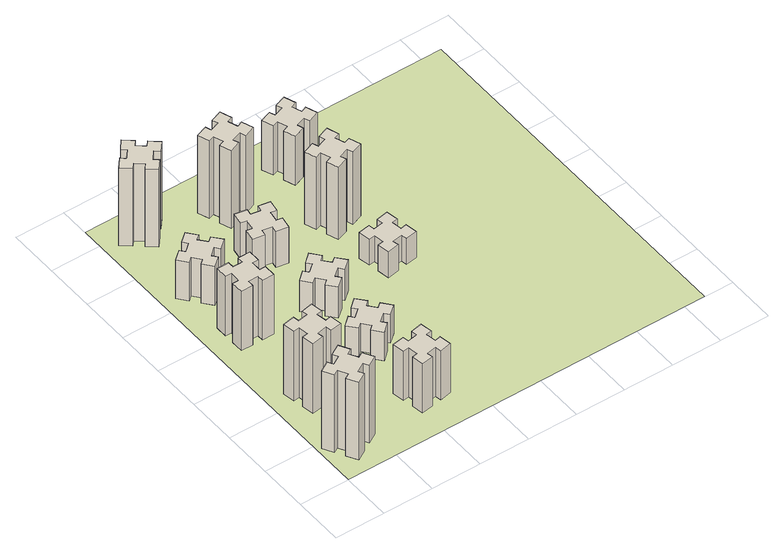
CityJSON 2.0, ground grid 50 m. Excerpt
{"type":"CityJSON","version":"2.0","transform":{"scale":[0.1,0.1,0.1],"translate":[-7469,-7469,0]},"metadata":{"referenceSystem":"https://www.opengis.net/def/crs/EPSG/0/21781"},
"CityObjects":{
"building1":{"type":"Building","attributes":{"class":"1000","function":"1000","usage":"1000","yearOfConstruction":2016,"roofType":"1000","measuredHeight":90,"storeysAboveGround":30,"storeysBelowGround":0},"geometry":[{"type":"Solid","lod":"1","boundaries":[[[[0,1,2,3,4,5,6,7,8,9,10,11,12,13,14,15,16,17,18,19]],[[17,16,20,21]],[[16,15,22,20]],[[15,14,23,22]],[[14,13,24,23]],[[13,12,25,24]],[[12,11,26,25]],[[11,10,27,26]],[[10,9,28,27]],[[9,8,29,28]],[[8,7,30,29]],[[7,6,31,30]],[[6,5,32,31]],[[5,4,33,32]],[[4,3,34,33]],[[3,2,35,34]],[[2,1,36,35]],[[1,0,37,36]],[[0,19,38,37]],[[19,18,39,38]],[[18,17,21,39]],[[24,25,26,27,28,29,30,31,32,33,34,35,36,37,38,39,21,20,22,23]]]]}]},
"building2":{"type":"Building","attributes":{"class":"1000","function":"1000","usage":"1000","yearOfConstruction":2016,"roofType":"1000","measuredHeight":81,"storeysAboveGround":30,"storeysBelowGround":0},"geometry":[{"type":"Solid","lod":"1","boundaries":[[[[40,41,42,43,44,45,46,47,48,49,50,51,52,53,54,55,56,57,58,59]],[[57,56,60,61]],[[56,55,62,60]],[[55,54,63,62]],[[54,53,64,63]],[[53,52,65,64]],[[52,51,66,65]],[[51,50,67,66]],[[50,49,68,67]],[[49,48,69,68]],[[48,47,70,69]],[[47,46,71,70]],[[46,45,72,71]],[[45,44,73,72]],[[44,43,74,73]],[[43,42,75,74]],[[42,41,76,75]],[[41,40,77,76]],[[40,59,78,77]],[[59,58,79,78]],[[58,57,61,79]],[[64,65,66,67,68,69,70,71,72,73,74,75,76,77,78,79,61,60,62,63]]]]}]},
"building3":{"type":"Building","attributes":{"class":"1000","function":"1000","usage":"1000","yearOfConstruction":2016,"roofType":"1000","measuredHeight":69,"storeysAboveGround":30,"storeysBelowGround":0},"geometry":[{"type":"Solid","lod":"1","boundaries":[[[[80,81,82,83,84,85,86,87,88,89,90,91,92,93,94,95,96,97,98,99]],[[97,96,100,101]],[[96,95,102,100]],[[95,94,103,102]],[[94,93,104,103]],[[93,92,105,104]],[[92,91,106,105]],[[91,90,107,106]],[[90,89,108,107]],[[89,88,109,108]],[[88,87,110,109]],[[87,86,111,110]],[[86,85,112,111]],[[85,84,113,112]],[[84,83,114,113]],[[83,82,115,114]],[[82,81,116,115]],[[81,80,117,116]],[[80,99,118,117]],[[99,98,119,118]],[[98,97,101,119]],[[104,105,106,107,108,109,110,111,112,113,114,115,116,117,118,119,101,100,102,103]]]]}]},
"building4":{"type":"Building","attributes":{"class":"1000","function":"1000","usage":"1000","yearOfConstruction":2016,"roofType":"1000","measuredHeight":45,"storeysAboveGround":30,"storeysBelowGround":0},"geometry":[{"type":"Solid","lod":"1","boundaries":[[[[120,121,122,123,124,125,126,127,128,129,130,131,132,133,134,135,136,137,138,139]],[[137,136,140,141]],[[136,135,142,140]],[[135,134,143,142]],[[134,133,144,143]],[[133,132,145,144]],[[132,131,146,145]],[[131,130,147,146]],[[130,129,148,147]],[[129,128,149,148]],[[128,127,150,149]],[[127,126,151,150]],[[126,125,152,151]],[[125,124,153,152]],[[124,123,154,153]],[[123,122,155,154]],[[122,121,156,155]],[[121,120,157,156]],[[120,139,158,157]],[[139,138,159,158]],[[138,137,141,159]],[[144,145,146,147,148,149,150,151,152,153,154,155,156,157,158,159,141,140,142,143]]]]}]},
"building5":{"type":"Building","attributes":{"class":"1000","function":"1000","usage":"1000","yearOfConstruction":2016,"roofType":"1000","measuredHeight":57,"storeysAboveGround":30,"storeysBelowGround":0},"geometry":[{"type":"Solid","lod":"1","boundaries":[[[[160,161,162,163,164,165,166,167,168,169,170,171,172,173,174,175,176,177,178,179]],[[177,176,180,181]],[[176,175,182,180]],[[175,174,183,182]],[[174,173,184,183]],[[173,172,185,184]],[[172,171,186,185]],[[171,170,187,186]],[[170,169,188,187]],[[169,168,189,188]],[[168,167,190,189]],[[167,166,191,190]],[[166,165,192,191]],[[165,164,193,192]],[[164,163,194,193]],[[163,162,195,194]],[[162,161,196,195]],[[161,160,197,196]],[[160,179,198,197]],[[179,178,199,198]],[[178,177,181,199]],[[184,185,186,187,188,189,190,191,192,193,194,195,196,197,198,199,181,180,182,183]]]]}]},
"building6":{"type":"Building","attributes":{"class":"1000","function":"1000","usage":"1000","yearOfConstruction":2016,"roofType":"1000","measuredHeight":90,"storeysAboveGround":30,"storeysBelowGround":0},"geometry":[{"type":"Solid","lod":"1","boundaries":[[[[200,201,202,203,204,205,206,207,208,209,210,211,212,213,214,215,216,217,218,219]],[[217,216,220,221]],[[216,215,222,220]],[[215,214,223,222]],[[214,213,224,223]],[[213,212,225,224]],[[212,211,226,225]],[[211,210,227,226]],[[210,209,228,227]],[[209,208,229,228]],[[208,207,230,229]],[[207,206,231,230]],[[206,205,232,231]],[[205,204,233,232]],[[204,203,234,233]],[[203,202,235,234]],[[202,201,236,235]],[[201,200,237,236]],[[200,219,238,237]],[[219,218,239,238]],[[218,217,221,239]],[[224,225,226,227,228,229,230,231,232,233,234,235,236,237,238,239,221,220,222,223]]]]}]},
"building7":{"type":"Building","attributes":{"class":"1000","function":"1000","usage":"1000","yearOfConstruction":2016,"roofType":"1000","measuredHeight":33,"storeysAboveGround":30,"storeysBelowGround":0},"geometry":[{"type":"Solid","lod":"1","boundaries":[[[[240,241,242,243,244,245,246,247,248,249,250,251,252,253,254,255,256,257,258,259]],[[257,256,260,261]],[[256,255,262,260]],[[255,254,263,262]],[[254,253,264,263]],[[253,252,265,264]],[[252,251,266,265]],[[251,250,267,266]],[[250,249,268,267]],[[249,248,269,268]],[[248,247,270,269]],[[247,246,271,270]],[[246,245,272,271]],[[245,244,273,272]],[[244,243,274,273]],[[243,242,275,274]],[[242,241,276,275]],[[241,240,277,276]],[[240,259,278,277]],[[259,258,279,278]],[[258,257,261,279]],[[264,265,266,267,268,269,270,271,272,273,274,275,276,277,278,279,261,260,262,263]]]]}]},
"building8":{"type":"Building","attributes":{"class":"1000","function":"1000","usage":"1000","yearOfConstruction":2016,"roofType":"1000","measuredHeight":36,"storeysAboveGround":30,"storeysBelowGround":0},"geometry":[{"type":"Solid","lod":"1","boundaries":[[[[280,281,282,283,284,285,286,287,288,289,290,291,292,293,294,295,296,297,298,299]],[[297,296,300,301]],[[296,295,302,300]],[[295,294,303,302]],[[294,293,304,303]],[[293,292,305,304]],[[292,291,306,305]],[[291,290,307,306]],[[290,289,308,307]],[[289,288,309,308]],[[288,287,310,309]],[[287,286,311,310]],[[286,285,312,311]],[[285,284,313,312]],[[284,283,314,313]],[[283,282,315,314]],[[282,281,316,315]],[[281,280,317,316]],[[280,299,318,317]],[[299,298,319,318]],[[298,297,301,319]],[[304,305,306,307,308,309,310,311,312,313,314,315,316,317,318,319,301,300,302,303]]]]}]},
"building9":{"type":"Building","attributes":{"class":"1000","function":"1000","usage":"1000","yearOfConstruction":2016,"roofType":"1000","measuredHeight":42,"storeysAboveGround":30,"storeysBelowGround":0},"geometry":[{"type":"Solid","lod":"1","boundaries":[[[[320,321,322,323,324,325,326,327,328,329,330,331,332,333,334,335,336,337,338,339]],[[337,336,340,341]],[[336,335,342,340]],[[335,334,343,342]],[[334,333,344,343]],[[333,332,345,344]],[[332,331,346,345]],[[331,330,347,346]],[[330,329,348,347]],[[329,328,349,348]],[[328,327,350,349]],[[327,326,351,350]],[[326,325,352,351]],[[325,324,353,352]],[[324,323,354,353]],[[323,322,355,354]],[[322,321,356,355]],[[321,320,357,356]],[[320,339,358,357]],[[339,338,359,358]],[[338,337,341,359]],[[344,345,346,347,348,349,350,351,352,353,354,355,356,357,358,359,341,340,342,343]]]]}]},
"building10":{"type":"Building","attributes":{"class":"1000","function":"1000","usage":"1000","yearOfConstruction":2016,"roofType":"1000","measuredHeight":90,"storeysAboveGround":30,"storeysBelowGround":0},"geometry":[{"type":"Solid","lod":"1","boundaries":[[[[360,361,362,363,364,365,366,367,368,369,370,371,372,373,374,375,376,377,378,379]],[[377,376,380,381]],[[376,375,382,380]],[[375,374,383,382]],[[374,373,384,383]],[[373,372,385,384]],[[372,371,386,385]],[[371,370,387,386]],[[370,369,388,387]],[[369,368,389,388]],[[368,367,390,389]],[[367,366,391,390]],[[366,365,392,391]],[[365,364,393,392]],[[364,363,394,393]],[[363,362,395,394]],[[362,361,396,395]],[[361,360,397,396]],[[360,379,398,397]],[[379,378,399,398]],[[378,377,381,399]],[[384,385,386,387,388,389,390,391,392,393,394,395,396,397,398,399,381,380,382,383]]]]}]},
"building11":{"type":"Building","attributes":{"class":"1000","function":"1000","usage":"1000","yearOfConstruction":2016,"roofType":"1000","measuredHeight":30,"storeysAboveGround":30,"storeysBelowGround":0},"geometry":[{"type":"Solid","lod":"1","boundaries":[[[[400,401,402,403,404,405,406,407,408,409,410,411,412,413,414,415,416,417,418,419]],[[417,416,420,421]],[[416,415,422,420]],[[415,414,423,422]],[[414,413,424,423]],[[413,412,425,424]],[[412,411,426,425]],[[411,410,427,426]],[[410,409,428,427]],[[409,408,429,428]],[[408,407,430,429]],[[407,406,431,430]],[[406,405,432,431]],[[405,404,433,432]],[[404,403,434,433]],[[403,402,435,434]],[[402,401,436,435]],[[401,400,437,436]],[[400,419,438,437]],[[419,418,439,438]],[[418,417,421,439]],[[424,425,426,427,428,429,430,431,432,433,434,435,436,437,438,439,421,420,422,423]]]]}]},
"building12":{"type":"Building","attributes":{"class":"1000","function":"1000","usage":"1000","yearOfConstruction":2016,"roofType":"1000","measuredHeight":84,"storeysAboveGround":30,"storeysBelowGround":0},"geometry":[{"type":"Solid","lod":"1","boundaries":[[[[440,441,442,443,444,445,446,447,448,449,450,451,452,453,454,455,456,457,458,459]],[[457,456,460,461]],[[456,455,462,460]],[[455,454,463,462]],[[454,453,464,463]],[[453,452,465,464]],[[452,451,466,465]],[[451,450,467,466]],[[450,449,468,467]],[[449,448,469,468]],[[448,447,470,469]],[[447,446,471,470]],[[446,445,472,471]],[[445,444,473,472]],[[444,443,474,473]],[[443,442,475,474]],[[442,441,476,475]],[[441,440,477,476]],[[440,459,478,477]],[[459,458,479,478]],[[458,457,461,479]],[[464,465,466,467,468,469,470,471,472,473,474,475,476,477,478,479,461,460,462,463]]]]}]},
"building13":{"type":"Building","attributes":{"class":"1000","function":"1000","usage":"1000","yearOfConstruction":2016,"roofType":"1000","measuredHeight":57,"storeysAboveGround":30,"storeysBelowGround":0},"geometry":[{"type":"Solid","lod":"1","boundaries":[[[[480,481,482,483,484,485,486,487,488,489,490,491,492,493,494,495,496,497,498,499]],[[497,496,500,501]],[[496,495,502,500]],[[495,494,503,502]],[[494,493,504,503]],[[493,492,505,504]],[[492,491,506,505]],[[491,490,507,506]],[[490,489,508,507]],[[489,488,509,508]],[[488,487,510,509]],[[487,486,511,510]],[[486,485,512,511]],[[485,484,513,512]],[[484,483,514,513]],[[483,482,515,514]],[[482,481,516,515]],[[481,480,517,516]],[[480,499,518,517]],[[499,498,519,518]],[[498,497,501,519]],[[504,505,506,507,508,509,510,511,512,513,514,515,516,517,518,519,501,500,502,503]]]]}]},
"landuse1":{"type":"LandUse","attributes":{"name":"plot1","function":"1010"},"geometry":[{"type":"MultiSurface","lod":"1","boundaries":[[[520,521,522,523]]]}]}
},
"vertices":[
[155,364,0],[205,277,0],[153,247,0],[213,143,0],[317,203,0],[287,255,0],[374,305,0],[404,253,0],[508,313,0],[448,417,0],[396,387,0],[346,474,0],[398,504,0],[338,608,0],[234,548,0],[264,496,0],[177,446,0],[147,498,0],[43,438,0],[103,334,0],[177,446,900],[147,498,900],[264,496,900],[234,548,900],[338,608,900],[398,504,900],[346,474,900],[396,387,900],[448,417,900],[508,313,900],[404,253,900],[374,305,900],[287,255,900],[317,203,900],[213,143,900],[153,247,900],[205,277,900],[155,364,900],[103,334,900],[43,438,900],
[405,1132,0],[307,1115,0],[297,1174,0],[178,1153,0],[199,1035,0],[258,1045,0],[276,947,0],[217,937,0],[237,818,0],[356,839,0],[345,898,0],[444,916,0],[454,857,0],[572,877,0],[551,996,0],[492,985,0],[475,1084,0],[534,1094,0],[513,1212,0],[395,1191,0],[475,1084,810],[534,1094,810],[492,985,810],[551,996,810],[572,877,810],[454,857,810],[444,916,810],[345,898,810],[356,839,810],[237,818,810],[217,937,810],[276,947,810],[258,1045,810],[199,1035,810],[178,1153,810],[297,1174,810],[307,1115,810],[405,1132,810],[395,1191,810],[513,1212,810],
[425,2065,0],[325,2065,0],[325,2125,0],[205,2125,0],[205,2005,0],[265,2005,0],[265,1905,0],[205,1905,0],[205,1785,0],[325,1785,0],[325,1845,0],[425,1845,0],[425,1785,0],[545,1785,0],[545,1905,0],[485,1905,0],[485,2005,0],[545,2005,0],[545,2125,0],[425,2125,0],[485,2005,690],[545,2005,690],[485,1905,690],[545,1905,690],[545,1785,690],[425,1785,690],[425,1845,690],[325,1845,690],[325,1785,690],[205,1785,690],[205,1905,690],[265,1905,690],[265,2005,690],[205,2005,690],[205,2125,690],[325,2125,690],[325,2065,690],[425,2065,690],[425,2125,690],[545,2125,690],
[492,2628,0],[427,2704,0],[473,2743,0],[396,2835,0],[304,2758,0],[343,2712,0],[266,2647,0],[228,2693,0],[136,2616,0],[213,2524,0],[259,2563,0],[323,2486,0],[277,2448,0],[354,2356,0],[446,2433,0],[408,2479,0],[484,2543,0],[523,2497,0],[615,2574,0],[538,2666,0],[484,2543,450],[523,2497,450],[408,2479,450],[446,2433,450],[354,2356,450],[277,2448,450],[323,2486,450],[259,2563,450],[213,2524,450],[136,2616,450],[228,2693,450],[266,2647,450],[343,2712,450],[304,2758,450],[396,2835,450],[473,2743,450],[427,2704,450],[492,2628,450],[538,2666,450],[615,2574,450],
[1085,358,0],[1184,376,0],[1194,317,0],[1312,337,0],[1291,456,0],[1232,445,0],[1215,544,0],[1274,554,0],[1253,672,0],[1135,651,0],[1145,592,0],[1047,575,0],[1037,634,0],[918,613,0],[939,495,0],[998,505,0],[1016,407,0],[957,397,0],[977,278,0],[1096,299,0],[1016,407,570],[957,397,570],[998,505,570],[939,495,570],[918,613,570],[1037,634,570],[1047,575,570],[1145,592,570],[1135,651,570],[1253,672,570],[1274,554,570],[1215,544,570],[1232,445,570],[1291,456,570],[1312,337,570],[1194,317,570],[1184,376,570],[1085,358,570],[1096,299,570],[977,278,570],
[484,3487,0],[408,3552,0],[446,3598,0],[354,3675,0],[277,3583,0],[323,3544,0],[259,3468,0],[213,3506,0],[136,3414,0],[228,3337,0],[266,3383,0],[343,3319,0],[304,3273,0],[396,3196,0],[473,3288,0],[427,3326,0],[492,3403,0],[538,3364,0],[615,3456,0],[523,3533,0],[492,3403,900],[538,3364,900],[427,3326,900],[473,3288,900],[396,3196,900],[304,3273,900],[343,3319,900],[266,3383,900],[228,3337,900],[136,3414,900],[213,3506,900],[259,3468,900],[323,3544,900],[277,3583,900],[354,3675,900],[446,3598,900],[408,3552,900],[484,3487,900],[523,3533,900],[615,3456,900],
[1083,1332,0],[1006,1267,0],[968,1313,0],[876,1236,0],[953,1144,0],[999,1183,0],[1063,1106,0],[1017,1068,0],[1094,976,0],[1186,1053,0],[1148,1099,0],[1224,1163,0],[1263,1117,0],[1355,1194,0],[1278,1286,0],[1232,1248,0],[1167,1324,0],[1213,1363,0],[1136,1455,0],[1044,1378,0],[1167,1324,330],[1213,1363,330],[1232,1248,330],[1278,1286,330],[1355,1194,330],[1263,1117,330],[1224,1163,330],[1148,1099,330],[1186,1053,330],[1094,976,330],[1017,1068,330],[1063,1106,330],[999,1183,330],[953,1144,330],[876,1236,330],[968,1313,330],[1006,1267,330],[1083,1332,330],[1044,1378,330],[1136,1455,330],
[1083,1972,0],[1006,1907,0],[968,1953,0],[876,1876,0],[953,1784,0],[999,1823,0],[1063,1746,0],[1017,1708,0],[1094,1616,0],[1186,1693,0],[1148,1739,0],[1224,1803,0],[1263,1757,0],[1355,1834,0],[1278,1926,0],[1232,1888,0],[1167,1964,0],[1213,2003,0],[1136,2095,0],[1044,2018,0],[1167,1964,360],[1213,2003,360],[1232,1888,360],[1278,1926,360],[1355,1834,360],[1263,1757,360],[1224,1803,360],[1148,1739,360],[1186,1693,360],[1094,1616,360],[1017,1708,360],[1063,1746,360],[999,1823,360],[953,1784,360],[876,1876,360],[968,1953,360],[1006,1907,360],[1083,1972,360],[1044,2018,360],[1136,2095,360],
[1115,2527,0],[1132,2625,0],[1191,2615,0],[1212,2733,0],[1094,2754,0],[1084,2695,0],[985,2712,0],[996,2771,0],[877,2792,0],[857,2674,0],[916,2664,0],[898,2565,0],[839,2576,0],[818,2457,0],[937,2437,0],[947,2496,0],[1045,2478,0],[1035,2419,0],[1153,2398,0],[1174,2517,0],[1045,2478,420],[1035,2419,420],[947,2496,420],[937,2437,420],[818,2457,420],[839,2576,420],[898,2565,420],[916,2664,420],[857,2674,420],[877,2792,420],[996,2771,420],[985,2712,420],[1084,2695,420],[1094,2754,420],[1212,2733,420],[1191,2615,420],[1132,2625,420],[1115,2527,420],[1174,2517,420],[1153,2398,420],
[1125,3356,0],[1031,3322,0],[1010,3378,0],[897,3337,0],[939,3224,0],[995,3245,0],[1029,3151,0],[973,3130,0],[1014,3017,0],[1127,3059,0],[1106,3115,0],[1200,3149,0],[1220,3093,0],[1333,3134,0],[1292,3247,0],[1236,3226,0],[1202,3320,0],[1258,3340,0],[1217,3453,0],[1104,3412,0],[1202,3320,900],[1258,3340,900],[1236,3226,900],[1292,3247,900],[1333,3134,900],[1220,3093,900],[1200,3149,900],[1106,3115,900],[1127,3059,900],[1014,3017,900],[973,3130,900],[1029,3151,900],[995,3245,900],[939,3224,900],[897,3337,900],[1010,3378,900],[1031,3322,900],[1125,3356,900],[1104,3412,900],[1217,3453,900],
[1972,1925,0],[1955,2024,0],[2014,2034,0],[1993,2152,0],[1875,2131,0],[1885,2072,0],[1787,2055,0],[1777,2114,0],[1658,2093,0],[1679,1975,0],[1738,1985,0],[1756,1887,0],[1697,1877,0],[1717,1758,0],[1836,1779,0],[1825,1838,0],[1924,1856,0],[1934,1797,0],[2052,1817,0],[2031,1936,0],[1924,1856,300],[1934,1797,300],[1825,1838,300],[1836,1779,300],[1717,1758,300],[1697,1877,300],[1756,1887,300],[1738,1985,300],[1679,1975,300],[1658,2093,300],[1777,2114,300],[1787,2055,300],[1885,2072,300],[1875,2131,300],[1993,2152,300],[2014,2034,300],[1955,2024,300],[1972,1925,300],[2031,1936,300],[2052,1817,300],
[1876,2586,0],[1842,2680,0],[1898,2700,0],[1857,2813,0],[1744,2772,0],[1765,2716,0],[1671,2682,0],[1650,2738,0],[1537,2697,0],[1579,2584,0],[1635,2605,0],[1669,2511,0],[1613,2490,0],[1654,2377,0],[1767,2419,0],[1746,2475,0],[1840,2509,0],[1860,2453,0],[1973,2494,0],[1932,2607,0],[1840,2509,840],[1860,2453,840],[1746,2475,840],[1767,2419,840],[1654,2377,840],[1613,2490,840],[1669,2511,840],[1635,2605,840],[1579,2584,840],[1537,2697,840],[1650,2738,840],[1671,2682,840],[1765,2716,840],[1744,2772,840],[1857,2813,840],[1898,2700,840],[1842,2680,840],[1876,2586,840],[1932,2607,840],[1973,2494,840],
[1846,3215,0],[1940,3249,0],[1960,3193,0],[2073,3234,0],[2032,3347,0],[1976,3326,0],[1942,3420,0],[1998,3440,0],[1957,3553,0],[1844,3512,0],[1865,3456,0],[1771,3422,0],[1750,3478,0],[1637,3437,0],[1679,3324,0],[1735,3345,0],[1769,3251,0],[1713,3230,0],[1754,3117,0],[1867,3159,0],[1769,3251,570],[1713,3230,570],[1735,3345,570],[1679,3324,570],[1637,3437,570],[1750,3478,570],[1771,3422,570],[1865,3456,570],[1844,3512,570],[1957,3553,570],[1998,3440,570],[1942,3420,570],[1976,3326,570],[2032,3347,570],[2073,3234,570],[1960,3193,570],[1940,3249,570],[1846,3215,570],[1867,3159,570],[1754,3117,570],
[5,3705,0],[3705,3705,0],[3705,5,0],[5,5,0]
]}
